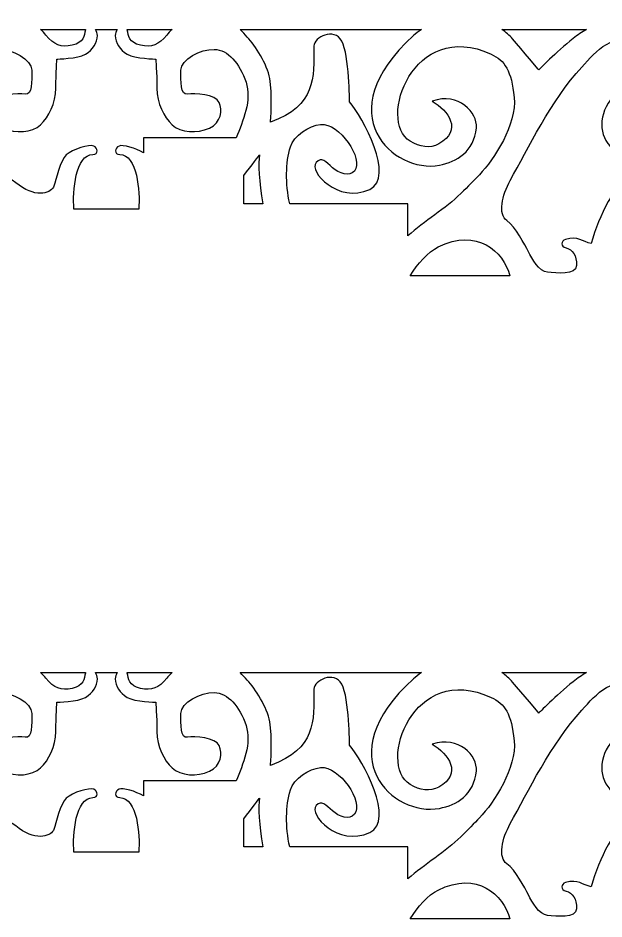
# Model space of a CAD drawing. Header units: centimetres. Extents: x -27 to -15, y -6.7 to -1.
# Drawn here: x -23.796 to -20.694, y -5.832 to -1.063 of the extents above; entities that cross this region are included whole.
import ezdxf

# ---------------------------------------------------------------- set-up
doc = ezdxf.new("R2010")
doc.units = ezdxf.units.CM
doc.header["$MEASUREMENT"] = 0
doc.layers.add('layer 1', color=7, linetype='Continuous')

msp = doc.modelspace()

# ---------------------------------------------------------------- linework, layer by layer
at = {"layer": 'layer 1', "color": 250}
for points, knots in [([(-22.35759, -2.04635), (-22.14897, -2.04635), (-21.94036, -2.04635), (-21.73174, -2.04635), (-21.73174, -2.04635), (-21.73174, -2.04635), (-21.73174, -2.21616), (-21.73174, -2.21616), (-21.73174, -2.21616), (-21.64597, -2.13975), (-21.53186, -2.07115), (-21.45169, -1.99244), (-21.45169, -1.99244), (-21.41453, -1.95595), (-21.38027, -1.92054), (-21.35338, -1.89269), (-21.35338, -1.89269), (-21.27517, -1.81166), (-21.15513, -1.62654), (-21.16961, -1.48423), (-21.16961, -1.48423), (-21.1841, -1.34193), (-21.21886, -1.28857), (-21.29127, -1.25497), (-21.29127, -1.25497), (-21.704, -1.06347), (-21.89652, -1.6084), (-21.71998, -1.71548), (-21.71998, -1.71548), (-21.66784, -1.7471), (-21.61522, -1.75566), (-21.56887, -1.72997), (-21.56887, -1.72997), (-21.43834, -1.65761), (-21.52031, -1.55478), (-21.60315, -1.50301), (-21.60315, -1.50301), (-21.4632, -1.45413), (-21.36229, -1.56579), (-21.36948, -1.64432), (-21.36948, -1.64432), (-21.38103, -1.77045), (-21.47414, -1.82512), (-21.56559, -1.84235), (-21.56559, -1.84235), (-21.80859, -1.88815), (-22.16105, -1.57128), (-21.7026, -1.1568), (-21.7026, -1.1568), (-21.69142, -1.1467), (-21.67692, -1.13528), (-21.65985, -1.12387), (-21.65985, -1.12387), (-21.9799, -1.12388), (-22.29994, -1.12389), (-22.61999, -1.12389), (-22.61999, -1.12389), (-22.60715, -1.13704), (-22.59578, -1.15088), (-22.58319, -1.16405), (-22.58319, -1.16405), (-22.53974, -1.20951), (-22.47746, -1.30668), (-22.46297, -1.38376), (-22.46297, -1.38376), (-22.44849, -1.46084), (-22.45911, -1.61534), (-22.45911, -1.61534), (-22.45911, -1.61534), (-22.21784, -1.52592), (-22.22979, -1.38157), (-22.22979, -1.21149), (-22.22979, -1.21149), (-22.22979, -1.16603), (-22.12262, -1.11069), (-22.08206, -1.18579), (-22.08206, -1.18579), (-22.04151, -1.2609), (-22.04151, -1.50795), (-22.04151, -1.50795), (-22.04151, -1.50795), (-21.97239, -1.58706), (-21.79765, -1.90735), (-21.93433, -1.97044), (-21.93433, -1.97044), (-22.10244, -2.04803), (-22.25976, -1.8735), (-22.21821, -1.82813), (-22.21821, -1.82813), (-22.18924, -1.79651), (-22.16607, -1.82418), (-22.13131, -1.8558), (-22.13131, -1.8558), (-22.09655, -1.88743), (-22.04151, -1.90521), (-22.01544, -1.87359), (-22.01544, -1.87359), (-21.96271, -1.80962), (-22.09549, -1.61635), (-22.19503, -1.62654), (-22.19503, -1.62654), (-22.25297, -1.63247), (-22.33697, -1.68583), (-22.35435, -1.74512), (-22.35435, -1.74512), (-22.37946, -1.8308), (-22.38147, -1.93719), (-22.35759, -2.04635)], [0, 0, 0, 0, 0.0357143, 0.0357143, 0.0357143, 0.0357143, 0.0714286, 0.0714286, 0.0714286, 0.0714286, 0.1071429, 0.1071429, 0.1071429, 0.1071429, 0.1428571, 0.1428571, 0.1428571, 0.1428571, 0.1785714, 0.1785714, 0.1785714, 0.1785714, 0.2142857, 0.2142857, 0.2142857, 0.2142857, 0.25, 0.25, 0.25, 0.25, 0.2857143, 0.2857143, 0.2857143, 0.2857143, 0.3214286, 0.3214286, 0.3214286, 0.3214286, 0.3571429, 0.3571429, 0.3571429, 0.3571429, 0.3928571, 0.3928571, 0.3928571, 0.3928571, 0.4285714, 0.4285714, 0.4285714, 0.4285714, 0.4642857, 0.4642857, 0.4642857, 0.4642857, 0.5, 0.5, 0.5, 0.5, 0.5357143, 0.5357143, 0.5357143, 0.5357143, 0.5714286, 0.5714286, 0.5714286, 0.5714286, 0.6071429, 0.6071429, 0.6071429, 0.6071429, 0.6428571, 0.6428571, 0.6428571, 0.6428571, 0.6785714, 0.6785714, 0.6785714, 0.6785714, 0.7142857, 0.7142857, 0.7142857, 0.7142857, 0.75, 0.75, 0.75, 0.75, 0.7857143, 0.7857143, 0.7857143, 0.7857143, 0.8214286, 0.8214286, 0.8214286, 0.8214286, 0.8571429, 0.8571429, 0.8571429, 0.8571429, 0.8928571, 0.8928571, 0.8928571, 0.8928571, 0.9285714, 0.9285714, 0.9285714, 0.9285714, 1, 1, 1, 1]), ([(-23.50031, -2.07502), (-23.38578, -2.07506), (-23.27125, -2.0751), (-23.15673, -2.07514), (-23.15673, -2.07514), (-23.14972, -1.9808), (-23.16431, -1.7855), (-23.25781, -1.7855), (-23.25781, -1.7855), (-23.2904, -1.7855), (-23.28316, -1.75091), (-23.26143, -1.74103), (-23.26143, -1.74103), (-23.24253, -1.73243), (-23.17157, -1.75188), (-23.13197, -1.77661), (-23.13197, -1.77661), (-23.13197, -1.77661), (-23.13197, -1.6972), (-23.13197, -1.6972), (-23.13197, -1.6972), (-23.13197, -1.6972), (-22.64095, -1.6972), (-22.64095, -1.6972), (-22.64095, -1.6972), (-22.60586, -1.61025), (-22.55702, -1.49587), (-22.58898, -1.4032), (-22.58898, -1.4032), (-22.62374, -1.3024), (-22.68457, -1.23125), (-22.75699, -1.22927), (-22.75699, -1.22927), (-22.8294, -1.2273), (-22.93368, -1.28264), (-22.93368, -1.33995), (-22.93368, -1.33995), (-22.93368, -1.39727), (-22.93658, -1.47435), (-22.89892, -1.46645), (-22.89892, -1.46645), (-22.86127, -1.45854), (-22.7483, -1.46842), (-22.73092, -1.50993), (-22.73092, -1.50993), (-22.71354, -1.55143), (-22.71933, -1.61665), (-22.78306, -1.6463), (-22.78306, -1.6463), (-22.84678, -1.67595), (-22.93658, -1.67002), (-22.98003, -1.62851), (-22.98003, -1.62851), (-23.02348, -1.58701), (-23.06114, -1.51586), (-23.06114, -1.43482), (-23.06114, -1.43482), (-23.06114, -1.35379), (-23.06693, -1.28066), (-23.06693, -1.28066), (-23.06693, -1.28066), (-23.06693, -1.28066), (-23.177, -1.27868), (-23.21755, -1.25497), (-23.21755, -1.25497), (-23.25811, -1.23125), (-23.28128, -1.19567), (-23.28128, -1.15615), (-23.28128, -1.15615), (-23.28128, -1.14501), (-23.27742, -1.13344), (-23.2715, -1.1239), (-23.2715, -1.1239), (-23.30951, -1.1239), (-23.34752, -1.1239), (-23.38553, -1.1239), (-23.38553, -1.1239), (-23.3796, -1.13344), (-23.37574, -1.14501), (-23.37574, -1.15615), (-23.37574, -1.15615), (-23.37574, -1.19567), (-23.39891, -1.23125), (-23.43947, -1.25497), (-23.43947, -1.25497), (-23.48002, -1.27868), (-23.59009, -1.28066), (-23.59009, -1.28066), (-23.59009, -1.28066), (-23.59009, -1.28066), (-23.59589, -1.35379), (-23.59589, -1.43482), (-23.59589, -1.43482), (-23.59589, -1.51586), (-23.63354, -1.58701), (-23.67699, -1.62851), (-23.67699, -1.62851), (-23.72044, -1.67002), (-23.81024, -1.67595), (-23.87397, -1.6463), (-23.87397, -1.6463), (-23.93769, -1.61665), (-23.94349, -1.55143), (-23.92611, -1.50993), (-23.92611, -1.50993), (-23.90873, -1.46842), (-23.79576, -1.45854), (-23.7581, -1.46645), (-23.7581, -1.46645), (-23.72044, -1.47435), (-23.72334, -1.39727), (-23.72334, -1.33995), (-23.72334, -1.33995), (-23.72334, -1.28264), (-23.82762, -1.2273), (-23.90004, -1.22927), (-23.90004, -1.22927), (-23.97245, -1.23125), (-24.03328, -1.3024), (-24.06804, -1.4032), (-24.06804, -1.4032), (-24.1028, -1.504), (-24.04197, -1.63049), (-24.00721, -1.71943), (-24.00721, -1.71943), (-23.97245, -1.80837), (-23.88806, -1.87692), (-23.79029, -1.94857), (-23.79029, -1.94857), (-23.69252, -2.02022), (-23.61648, -1.98563), (-23.60561, -1.95351), (-23.60561, -1.95351), (-23.59475, -1.92139), (-23.57302, -1.81762), (-23.54043, -1.78797), (-23.54043, -1.78797), (-23.50784, -1.75832), (-23.41732, -1.73114), (-23.39559, -1.74103), (-23.39559, -1.74103), (-23.37386, -1.75091), (-23.36662, -1.7855), (-23.39921, -1.7855), (-23.39921, -1.7855), (-23.49267, -1.7855), (-23.50729, -1.98064), (-23.50031, -2.07502)], [0, 0, 0, 0, 0.0263158, 0.0263158, 0.0263158, 0.0263158, 0.0526316, 0.0526316, 0.0526316, 0.0526316, 0.0789474, 0.0789474, 0.0789474, 0.0789474, 0.1052632, 0.1052632, 0.1052632, 0.1052632, 0.1315789, 0.1315789, 0.1315789, 0.1315789, 0.1578947, 0.1578947, 0.1578947, 0.1578947, 0.1842105, 0.1842105, 0.1842105, 0.1842105, 0.2105263, 0.2105263, 0.2105263, 0.2105263, 0.2368421, 0.2368421, 0.2368421, 0.2368421, 0.2631579, 0.2631579, 0.2631579, 0.2631579, 0.2894737, 0.2894737, 0.2894737, 0.2894737, 0.3157895, 0.3157895, 0.3157895, 0.3157895, 0.3421053, 0.3421053, 0.3421053, 0.3421053, 0.3684211, 0.3684211, 0.3684211, 0.3684211, 0.3947368, 0.3947368, 0.3947368, 0.3947368, 0.4210526, 0.4210526, 0.4210526, 0.4210526, 0.4473684, 0.4473684, 0.4473684, 0.4473684, 0.4736842, 0.4736842, 0.4736842, 0.4736842, 0.5, 0.5, 0.5, 0.5, 0.5263158, 0.5263158, 0.5263158, 0.5263158, 0.5526316, 0.5526316, 0.5526316, 0.5526316, 0.5789474, 0.5789474, 0.5789474, 0.5789474, 0.6052632, 0.6052632, 0.6052632, 0.6052632, 0.6315789, 0.6315789, 0.6315789, 0.6315789, 0.6578947, 0.6578947, 0.6578947, 0.6578947, 0.6842105, 0.6842105, 0.6842105, 0.6842105, 0.7105263, 0.7105263, 0.7105263, 0.7105263, 0.7368421, 0.7368421, 0.7368421, 0.7368421, 0.7631579, 0.7631579, 0.7631579, 0.7631579, 0.7894737, 0.7894737, 0.7894737, 0.7894737, 0.8157895, 0.8157895, 0.8157895, 0.8157895, 0.8421053, 0.8421053, 0.8421053, 0.8421053, 0.8684211, 0.8684211, 0.8684211, 0.8684211, 0.8947368, 0.8947368, 0.8947368, 0.8947368, 0.9210526, 0.9210526, 0.9210526, 0.9210526, 0.9473684, 0.9473684, 0.9473684, 0.9473684, 1, 1, 1, 1]), ([(-23.43878, -1.1239), (-23.51807, -1.12391), (-23.59737, -1.12391), (-23.67666, -1.12391), (-23.67666, -1.12391), (-23.66617, -1.13363), (-23.65674, -1.14386), (-23.64803, -1.15417), (-23.64803, -1.15417), (-23.60458, -1.20556), (-23.56945, -1.22038), (-23.50899, -1.20753), (-23.50899, -1.20753), (-23.44852, -1.19469), (-23.44526, -1.15614), (-23.43947, -1.1265), (-23.43947, -1.1265), (-23.4393, -1.12565), (-23.43907, -1.12478), (-23.43878, -1.1239)], [0, 0, 0, 0, 0.1666667, 0.1666667, 0.1666667, 0.1666667, 0.3333333, 0.3333333, 0.3333333, 0.3333333, 0.5, 0.5, 0.5, 0.5, 0.6666667, 0.6666667, 0.6666667, 0.6666667, 1, 1, 1, 1]), ([(-22.98035, -1.1239), (-23.05965, -1.1239), (-23.13895, -1.1239), (-23.21824, -1.1239), (-23.21824, -1.1239), (-23.21795, -1.12478), (-23.21772, -1.12565), (-23.21755, -1.1265), (-23.21755, -1.1265), (-23.21176, -1.15614), (-23.2085, -1.19469), (-23.14803, -1.20753), (-23.14803, -1.20753), (-23.08757, -1.22038), (-23.05245, -1.20556), (-23.009, -1.15417), (-23.009, -1.15417), (-23.00027, -1.14385), (-22.99085, -1.13362), (-22.98035, -1.1239)], [0, 0, 0, 0, 0.1666667, 0.1666667, 0.1666667, 0.1666667, 0.3333333, 0.3333333, 0.3333333, 0.3333333, 0.5, 0.5, 0.5, 0.5, 0.6666667, 0.6666667, 0.6666667, 0.6666667, 1, 1, 1, 1]), ([(-19.74825, -1.12384), (-19.94276, -1.12385), (-20.13728, -1.12385), (-20.33179, -1.12385), (-20.33179, -1.12385), (-20.28685, -1.15442), (-20.25005, -1.19423), (-20.2241, -1.24022), (-20.2241, -1.24022), (-20.15366, -1.36501), (-20.18857, -1.68453), (-20.36576, -1.75919), (-20.36576, -1.75919), (-20.71558, -1.90658), (-20.81764, -1.55778), (-20.56734, -1.41901), (-20.56734, -1.41901), (-20.58574, -1.51739), (-20.48458, -1.7014), (-20.40318, -1.55737), (-20.40318, -1.55737), (-20.33988, -1.44536), (-20.32063, -1.27693), (-20.48519, -1.2039), (-20.48519, -1.2039), (-20.65143, -1.13012), (-20.73261, -1.23692), (-20.81161, -1.32324), (-20.81161, -1.32324), (-20.97399, -1.50066), (-21.0986, -1.75643), (-21.19017, -1.92304), (-21.19017, -1.92304), (-21.23362, -2.0021), (-21.2568, -2.10291), (-21.20851, -2.13585), (-21.20851, -2.13585), (-21.16023, -2.16879), (-21.11458, -2.26295), (-21.0943, -2.3005), (-21.0943, -2.3005), (-21.07402, -2.33805), (-21.03926, -2.40525), (-20.99292, -2.40921), (-20.99292, -2.40921), (-20.94657, -2.41316), (-20.84229, -2.42699), (-20.8394, -2.37363), (-20.8394, -2.37363), (-20.8365, -2.32027), (-20.86257, -2.28864), (-20.89443, -2.28074), (-20.89443, -2.28074), (-20.92629, -2.27283), (-20.9234, -2.24318), (-20.89733, -2.23528), (-20.89733, -2.23528), (-20.82996, -2.21485), (-20.8103, -2.24864), (-20.76119, -2.25702), (-20.76119, -2.25702), (-20.67537, -1.94702), (-20.47033, -1.66154), (-19.92984, -1.77082), (-19.92984, -1.77082), (-19.93941, -1.57493), (-19.96478, -1.38959), (-19.82556, -1.20753), (-19.82556, -1.20753), (-19.8011, -1.17554), (-19.77593, -1.14736), (-19.74825, -1.12384)], [0, 0, 0, 0, 0.0526316, 0.0526316, 0.0526316, 0.0526316, 0.1052632, 0.1052632, 0.1052632, 0.1052632, 0.1578947, 0.1578947, 0.1578947, 0.1578947, 0.2105263, 0.2105263, 0.2105263, 0.2105263, 0.2631579, 0.2631579, 0.2631579, 0.2631579, 0.3157895, 0.3157895, 0.3157895, 0.3157895, 0.3684211, 0.3684211, 0.3684211, 0.3684211, 0.4210526, 0.4210526, 0.4210526, 0.4210526, 0.4736842, 0.4736842, 0.4736842, 0.4736842, 0.5263158, 0.5263158, 0.5263158, 0.5263158, 0.5789474, 0.5789474, 0.5789474, 0.5789474, 0.6315789, 0.6315789, 0.6315789, 0.6315789, 0.6842105, 0.6842105, 0.6842105, 0.6842105, 0.7368421, 0.7368421, 0.7368421, 0.7368421, 0.7894737, 0.7894737, 0.7894737, 0.7894737, 0.8421053, 0.8421053, 0.8421053, 0.8421053, 0.8947368, 0.8947368, 0.8947368, 0.8947368, 1, 1, 1, 1]), ([(-20.78676, -1.12386), (-20.93594, -1.12386), (-21.08512, -1.12387), (-21.2343, -1.12387), (-21.2343, -1.12387), (-21.21321, -1.13844), (-21.19426, -1.15519), (-21.1783, -1.17393), (-21.1783, -1.17393), (-21.12617, -1.2352), (-21.03926, -1.33798), (-21.03926, -1.33798), (-21.03926, -1.33798), (-21.03926, -1.33798), (-20.94876, -1.24441), (-20.85703, -1.17194), (-20.85703, -1.17194), (-20.83352, -1.15337), (-20.81007, -1.13743), (-20.78676, -1.12386)], [0, 0, 0, 0, 0.1666667, 0.1666667, 0.1666667, 0.1666667, 0.3333333, 0.3333333, 0.3333333, 0.3333333, 0.5, 0.5, 0.5, 0.5, 0.6666667, 0.6666667, 0.6666667, 0.6666667, 1, 1, 1, 1]), ([(-22.60065, -1.89776), (-22.60065, -1.89776), (-22.60065, -2.04635), (-22.60065, -2.04635), (-22.60065, -2.04635), (-22.56703, -2.04635), (-22.53341, -2.04635), (-22.49978, -2.04635), (-22.49978, -2.04635), (-22.52117, -1.93243), (-22.52383, -1.83015), (-22.51823, -1.78813), (-22.51823, -1.78813), (-22.51823, -1.78813), (-22.56123, -1.84565), (-22.60065, -1.89776)], [0, 0, 0, 0, 0.2, 0.2, 0.2, 0.2, 0.4, 0.4, 0.4, 0.4, 0.6, 0.6, 0.6, 0.6, 1, 1, 1, 1]), ([(-21.72051, -2.42793), (-21.54465, -2.42793), (-21.36878, -2.42793), (-21.19291, -2.42793), (-21.19291, -2.42793), (-21.22604, -2.29818), (-21.36534, -2.17213), (-21.57225, -2.27481), (-21.57225, -2.27481), (-21.62521, -2.30109), (-21.68018, -2.36423), (-21.72051, -2.42793)], [0, 0, 0, 0, 0.25, 0.25, 0.25, 0.25, 0.5, 0.5, 0.5, 0.5, 1, 1, 1, 1])]:
    msp.add_open_spline(points, degree=3, knots=knots, dxfattribs=at)
at = {"layer": 'layer 1', "color": 250, "lineweight": 30}
for points, knots in [([(-22.35759, -5.45069), (-22.14897, -5.45069), (-21.94036, -5.45069), (-21.73174, -5.45069), (-21.73174, -5.45069), (-21.73174, -5.45069), (-21.73174, -5.6205), (-21.73174, -5.6205), (-21.73174, -5.6205), (-21.64597, -5.54409), (-21.53186, -5.47549), (-21.45169, -5.39678), (-21.45169, -5.39678), (-21.41453, -5.36029), (-21.38027, -5.32488), (-21.35338, -5.29703), (-21.35338, -5.29703), (-21.27517, -5.216), (-21.15513, -5.03088), (-21.16961, -4.88857), (-21.16961, -4.88857), (-21.1841, -4.74627), (-21.21886, -4.69291), (-21.29127, -4.65931), (-21.29127, -4.65931), (-21.704, -4.46781), (-21.89652, -5.01274), (-21.71998, -5.11982), (-21.71998, -5.11982), (-21.66784, -5.15144), (-21.61522, -5.16), (-21.56887, -5.13431), (-21.56887, -5.13431), (-21.43834, -5.06195), (-21.52031, -4.95912), (-21.60315, -4.90735), (-21.60315, -4.90735), (-21.4632, -4.85847), (-21.36229, -4.97013), (-21.36948, -5.04866), (-21.36948, -5.04866), (-21.38103, -5.17479), (-21.47414, -5.22945), (-21.56559, -5.24669), (-21.56559, -5.24669), (-21.80859, -5.29249), (-22.16105, -4.97562), (-21.7026, -4.56114), (-21.7026, -4.56114), (-21.69142, -4.55104), (-21.67692, -4.53962), (-21.65985, -4.52821), (-21.65985, -4.52821), (-21.9799, -4.52822), (-22.29994, -4.52823), (-22.61999, -4.52823), (-22.61999, -4.52823), (-22.60715, -4.54138), (-22.59578, -4.55522), (-22.58319, -4.56839), (-22.58319, -4.56839), (-22.53974, -4.61385), (-22.47746, -4.71102), (-22.46297, -4.7881), (-22.46297, -4.7881), (-22.44849, -4.86518), (-22.45911, -5.01968), (-22.45911, -5.01968), (-22.45911, -5.01968), (-22.21784, -4.93026), (-22.22979, -4.78591), (-22.22979, -4.61582), (-22.22979, -4.61582), (-22.22979, -4.57037), (-22.12262, -4.51503), (-22.08206, -4.59013), (-22.08206, -4.59013), (-22.04151, -4.66524), (-22.04151, -4.91229), (-22.04151, -4.91229), (-22.04151, -4.91229), (-21.97239, -4.9914), (-21.79765, -5.31169), (-21.93433, -5.37478), (-21.93433, -5.37478), (-22.10244, -5.45237), (-22.25976, -5.27783), (-22.21821, -5.23247), (-22.21821, -5.23247), (-22.18924, -5.20085), (-22.16607, -5.22852), (-22.13131, -5.26014), (-22.13131, -5.26014), (-22.09655, -5.29177), (-22.04151, -5.30955), (-22.01544, -5.27793), (-22.01544, -5.27793), (-21.96271, -5.21396), (-22.09549, -5.02069), (-22.19503, -5.03088), (-22.19503, -5.03088), (-22.25297, -5.0368), (-22.33697, -5.09017), (-22.35435, -5.14946), (-22.35435, -5.14946), (-22.37946, -5.23514), (-22.38147, -5.34153), (-22.35759, -5.45069)], [0, 0, 0, 0, 0.0357143, 0.0357143, 0.0357143, 0.0357143, 0.0714286, 0.0714286, 0.0714286, 0.0714286, 0.1071429, 0.1071429, 0.1071429, 0.1071429, 0.1428571, 0.1428571, 0.1428571, 0.1428571, 0.1785714, 0.1785714, 0.1785714, 0.1785714, 0.2142857, 0.2142857, 0.2142857, 0.2142857, 0.25, 0.25, 0.25, 0.25, 0.2857143, 0.2857143, 0.2857143, 0.2857143, 0.3214286, 0.3214286, 0.3214286, 0.3214286, 0.3571429, 0.3571429, 0.3571429, 0.3571429, 0.3928571, 0.3928571, 0.3928571, 0.3928571, 0.4285714, 0.4285714, 0.4285714, 0.4285714, 0.4642857, 0.4642857, 0.4642857, 0.4642857, 0.5, 0.5, 0.5, 0.5, 0.5357143, 0.5357143, 0.5357143, 0.5357143, 0.5714286, 0.5714286, 0.5714286, 0.5714286, 0.6071429, 0.6071429, 0.6071429, 0.6071429, 0.6428571, 0.6428571, 0.6428571, 0.6428571, 0.6785714, 0.6785714, 0.6785714, 0.6785714, 0.7142857, 0.7142857, 0.7142857, 0.7142857, 0.75, 0.75, 0.75, 0.75, 0.7857143, 0.7857143, 0.7857143, 0.7857143, 0.8214286, 0.8214286, 0.8214286, 0.8214286, 0.8571429, 0.8571429, 0.8571429, 0.8571429, 0.8928571, 0.8928571, 0.8928571, 0.8928571, 0.9285714, 0.9285714, 0.9285714, 0.9285714, 1, 1, 1, 1]), ([(-23.50031, -5.47936), (-23.38578, -5.4794), (-23.27125, -5.47944), (-23.15673, -5.47947), (-23.15673, -5.47947), (-23.14972, -5.38514), (-23.16431, -5.18984), (-23.25781, -5.18984), (-23.25781, -5.18984), (-23.2904, -5.18984), (-23.28316, -5.15525), (-23.26143, -5.14537), (-23.26143, -5.14537), (-23.24253, -5.13677), (-23.17157, -5.15622), (-23.13197, -5.18095), (-23.13197, -5.18095), (-23.13197, -5.18095), (-23.13197, -5.10154), (-23.13197, -5.10154), (-23.13197, -5.10154), (-23.13197, -5.10154), (-22.64095, -5.10154), (-22.64095, -5.10154), (-22.64095, -5.10154), (-22.60586, -5.01459), (-22.55702, -4.90021), (-22.58898, -4.80754), (-22.58898, -4.80754), (-22.62374, -4.70674), (-22.68457, -4.63559), (-22.75699, -4.63361), (-22.75699, -4.63361), (-22.8294, -4.63164), (-22.93368, -4.68698), (-22.93368, -4.74429), (-22.93368, -4.74429), (-22.93368, -4.80161), (-22.93658, -4.87869), (-22.89892, -4.87079), (-22.89892, -4.87079), (-22.86127, -4.86288), (-22.7483, -4.87276), (-22.73092, -4.91427), (-22.73092, -4.91427), (-22.71354, -4.95577), (-22.71933, -5.02099), (-22.78306, -5.05064), (-22.78306, -5.05064), (-22.84678, -5.08029), (-22.93658, -5.07436), (-22.98003, -5.03285), (-22.98003, -5.03285), (-23.02348, -4.99135), (-23.06114, -4.9202), (-23.06114, -4.83916), (-23.06114, -4.83916), (-23.06114, -4.75813), (-23.06693, -4.685), (-23.06693, -4.685), (-23.06693, -4.685), (-23.06693, -4.685), (-23.177, -4.68302), (-23.21755, -4.65931), (-23.21755, -4.65931), (-23.25811, -4.63559), (-23.28128, -4.60001), (-23.28128, -4.56048), (-23.28128, -4.56048), (-23.28128, -4.54935), (-23.27742, -4.53778), (-23.2715, -4.52824), (-23.2715, -4.52824), (-23.30951, -4.52824), (-23.34752, -4.52824), (-23.38553, -4.52824), (-23.38553, -4.52824), (-23.3796, -4.53778), (-23.37574, -4.54935), (-23.37574, -4.56048), (-23.37574, -4.56048), (-23.37574, -4.60001), (-23.39891, -4.63559), (-23.43947, -4.65931), (-23.43947, -4.65931), (-23.48002, -4.68302), (-23.59009, -4.685), (-23.59009, -4.685), (-23.59009, -4.685), (-23.59009, -4.685), (-23.59589, -4.75813), (-23.59589, -4.83916), (-23.59589, -4.83916), (-23.59589, -4.9202), (-23.63354, -4.99135), (-23.67699, -5.03285), (-23.67699, -5.03285), (-23.72044, -5.07436), (-23.81024, -5.08029), (-23.87397, -5.05064), (-23.87397, -5.05064), (-23.93769, -5.02099), (-23.94349, -4.95577), (-23.92611, -4.91427), (-23.92611, -4.91427), (-23.90873, -4.87276), (-23.79576, -4.86288), (-23.7581, -4.87079), (-23.7581, -4.87079), (-23.72044, -4.87869), (-23.72334, -4.80161), (-23.72334, -4.74429), (-23.72334, -4.74429), (-23.72334, -4.68698), (-23.82762, -4.63164), (-23.90004, -4.63361), (-23.90004, -4.63361), (-23.97245, -4.63559), (-24.03328, -4.70674), (-24.06804, -4.80754), (-24.06804, -4.80754), (-24.1028, -4.90834), (-24.04197, -5.03483), (-24.00721, -5.12377), (-24.00721, -5.12377), (-23.97245, -5.21271), (-23.88806, -5.28126), (-23.79029, -5.35291), (-23.79029, -5.35291), (-23.69252, -5.42456), (-23.61648, -5.38997), (-23.60561, -5.35785), (-23.60561, -5.35785), (-23.59475, -5.32573), (-23.57302, -5.22196), (-23.54043, -5.19231), (-23.54043, -5.19231), (-23.50784, -5.16266), (-23.41732, -5.13548), (-23.39559, -5.14537), (-23.39559, -5.14537), (-23.37386, -5.15525), (-23.36662, -5.18984), (-23.39921, -5.18984), (-23.39921, -5.18984), (-23.49267, -5.18984), (-23.50729, -5.38498), (-23.50031, -5.47936)], [0, 0, 0, 0, 0.0263158, 0.0263158, 0.0263158, 0.0263158, 0.0526316, 0.0526316, 0.0526316, 0.0526316, 0.0789474, 0.0789474, 0.0789474, 0.0789474, 0.1052632, 0.1052632, 0.1052632, 0.1052632, 0.1315789, 0.1315789, 0.1315789, 0.1315789, 0.1578947, 0.1578947, 0.1578947, 0.1578947, 0.1842105, 0.1842105, 0.1842105, 0.1842105, 0.2105263, 0.2105263, 0.2105263, 0.2105263, 0.2368421, 0.2368421, 0.2368421, 0.2368421, 0.2631579, 0.2631579, 0.2631579, 0.2631579, 0.2894737, 0.2894737, 0.2894737, 0.2894737, 0.3157895, 0.3157895, 0.3157895, 0.3157895, 0.3421053, 0.3421053, 0.3421053, 0.3421053, 0.3684211, 0.3684211, 0.3684211, 0.3684211, 0.3947368, 0.3947368, 0.3947368, 0.3947368, 0.4210526, 0.4210526, 0.4210526, 0.4210526, 0.4473684, 0.4473684, 0.4473684, 0.4473684, 0.4736842, 0.4736842, 0.4736842, 0.4736842, 0.5, 0.5, 0.5, 0.5, 0.5263158, 0.5263158, 0.5263158, 0.5263158, 0.5526316, 0.5526316, 0.5526316, 0.5526316, 0.5789474, 0.5789474, 0.5789474, 0.5789474, 0.6052632, 0.6052632, 0.6052632, 0.6052632, 0.6315789, 0.6315789, 0.6315789, 0.6315789, 0.6578947, 0.6578947, 0.6578947, 0.6578947, 0.6842105, 0.6842105, 0.6842105, 0.6842105, 0.7105263, 0.7105263, 0.7105263, 0.7105263, 0.7368421, 0.7368421, 0.7368421, 0.7368421, 0.7631579, 0.7631579, 0.7631579, 0.7631579, 0.7894737, 0.7894737, 0.7894737, 0.7894737, 0.8157895, 0.8157895, 0.8157895, 0.8157895, 0.8421053, 0.8421053, 0.8421053, 0.8421053, 0.8684211, 0.8684211, 0.8684211, 0.8684211, 0.8947368, 0.8947368, 0.8947368, 0.8947368, 0.9210526, 0.9210526, 0.9210526, 0.9210526, 0.9473684, 0.9473684, 0.9473684, 0.9473684, 1, 1, 1, 1]), ([(-23.43878, -4.52824), (-23.51807, -4.52825), (-23.59737, -4.52825), (-23.67666, -4.52825), (-23.67666, -4.52825), (-23.66617, -4.53797), (-23.65674, -4.5482), (-23.64803, -4.55851), (-23.64803, -4.55851), (-23.60458, -4.6099), (-23.56945, -4.62472), (-23.50899, -4.61187), (-23.50899, -4.61187), (-23.44852, -4.59903), (-23.44526, -4.56048), (-23.43947, -4.53084), (-23.43947, -4.53084), (-23.4393, -4.52999), (-23.43907, -4.52912), (-23.43878, -4.52824)], [0, 0, 0, 0, 0.1666667, 0.1666667, 0.1666667, 0.1666667, 0.3333333, 0.3333333, 0.3333333, 0.3333333, 0.5, 0.5, 0.5, 0.5, 0.6666667, 0.6666667, 0.6666667, 0.6666667, 1, 1, 1, 1]), ([(-22.98035, -4.52824), (-23.05965, -4.52824), (-23.13895, -4.52824), (-23.21824, -4.52824), (-23.21824, -4.52824), (-23.21795, -4.52912), (-23.21772, -4.52999), (-23.21755, -4.53084), (-23.21755, -4.53084), (-23.21176, -4.56048), (-23.2085, -4.59903), (-23.14803, -4.61187), (-23.14803, -4.61187), (-23.08757, -4.62472), (-23.05245, -4.6099), (-23.009, -4.55851), (-23.009, -4.55851), (-23.00027, -4.54819), (-22.99085, -4.53796), (-22.98035, -4.52824)], [0, 0, 0, 0, 0.1666667, 0.1666667, 0.1666667, 0.1666667, 0.3333333, 0.3333333, 0.3333333, 0.3333333, 0.5, 0.5, 0.5, 0.5, 0.6666667, 0.6666667, 0.6666667, 0.6666667, 1, 1, 1, 1]), ([(-19.74825, -4.52818), (-19.94276, -4.52819), (-20.13728, -4.52819), (-20.33179, -4.52819), (-20.33179, -4.52819), (-20.28685, -4.55876), (-20.25005, -4.59857), (-20.2241, -4.64456), (-20.2241, -4.64456), (-20.15366, -4.76935), (-20.18857, -5.08887), (-20.36576, -5.16353), (-20.36576, -5.16353), (-20.71558, -5.31092), (-20.81764, -4.96212), (-20.56734, -4.82335), (-20.56734, -4.82335), (-20.58574, -4.92173), (-20.48458, -5.10574), (-20.40318, -4.96171), (-20.40318, -4.96171), (-20.33988, -4.8497), (-20.32063, -4.68127), (-20.48519, -4.60824), (-20.48519, -4.60824), (-20.65143, -4.53446), (-20.73261, -4.64126), (-20.81161, -4.72758), (-20.81161, -4.72758), (-20.97399, -4.905), (-21.0986, -5.16076), (-21.19017, -5.32738), (-21.19017, -5.32738), (-21.23362, -5.40644), (-21.2568, -5.50725), (-21.20851, -5.54019), (-21.20851, -5.54019), (-21.16023, -5.57313), (-21.11458, -5.66729), (-21.0943, -5.70484), (-21.0943, -5.70484), (-21.07402, -5.74239), (-21.03926, -5.80959), (-20.99292, -5.81355), (-20.99292, -5.81355), (-20.94657, -5.8175), (-20.84229, -5.83133), (-20.8394, -5.77797), (-20.8394, -5.77797), (-20.8365, -5.72461), (-20.86257, -5.69298), (-20.89443, -5.68508), (-20.89443, -5.68508), (-20.92629, -5.67717), (-20.9234, -5.64752), (-20.89733, -5.63962), (-20.89733, -5.63962), (-20.82996, -5.61919), (-20.8103, -5.65298), (-20.76119, -5.66136), (-20.76119, -5.66136), (-20.67537, -5.35136), (-20.47033, -5.06588), (-19.92984, -5.17516), (-19.92984, -5.17516), (-19.93941, -4.97927), (-19.96478, -4.79393), (-19.82556, -4.61187), (-19.82556, -4.61187), (-19.8011, -4.57988), (-19.77593, -4.5517), (-19.74825, -4.52818)], [0, 0, 0, 0, 0.0526316, 0.0526316, 0.0526316, 0.0526316, 0.1052632, 0.1052632, 0.1052632, 0.1052632, 0.1578947, 0.1578947, 0.1578947, 0.1578947, 0.2105263, 0.2105263, 0.2105263, 0.2105263, 0.2631579, 0.2631579, 0.2631579, 0.2631579, 0.3157895, 0.3157895, 0.3157895, 0.3157895, 0.3684211, 0.3684211, 0.3684211, 0.3684211, 0.4210526, 0.4210526, 0.4210526, 0.4210526, 0.4736842, 0.4736842, 0.4736842, 0.4736842, 0.5263158, 0.5263158, 0.5263158, 0.5263158, 0.5789474, 0.5789474, 0.5789474, 0.5789474, 0.6315789, 0.6315789, 0.6315789, 0.6315789, 0.6842105, 0.6842105, 0.6842105, 0.6842105, 0.7368421, 0.7368421, 0.7368421, 0.7368421, 0.7894737, 0.7894737, 0.7894737, 0.7894737, 0.8421053, 0.8421053, 0.8421053, 0.8421053, 0.8947368, 0.8947368, 0.8947368, 0.8947368, 1, 1, 1, 1]), ([(-20.78676, -4.5282), (-20.93594, -4.5282), (-21.08512, -4.5282), (-21.2343, -4.52821), (-21.2343, -4.52821), (-21.21321, -4.54277), (-21.19426, -4.55952), (-21.1783, -4.57827), (-21.1783, -4.57827), (-21.12617, -4.63954), (-21.03926, -4.74232), (-21.03926, -4.74232), (-21.03926, -4.74232), (-21.03926, -4.74232), (-20.94876, -4.64875), (-20.85703, -4.57628), (-20.85703, -4.57628), (-20.83352, -4.55771), (-20.81007, -4.54177), (-20.78676, -4.5282)], [0, 0, 0, 0, 0.1666667, 0.1666667, 0.1666667, 0.1666667, 0.3333333, 0.3333333, 0.3333333, 0.3333333, 0.5, 0.5, 0.5, 0.5, 0.6666667, 0.6666667, 0.6666667, 0.6666667, 1, 1, 1, 1]), ([(-22.60065, -5.3021), (-22.60065, -5.3021), (-22.60065, -5.45069), (-22.60065, -5.45069), (-22.60065, -5.45069), (-22.56703, -5.45069), (-22.53341, -5.45069), (-22.49978, -5.45069), (-22.49978, -5.45069), (-22.52117, -5.33677), (-22.52383, -5.23449), (-22.51823, -5.19247), (-22.51823, -5.19247), (-22.51823, -5.19247), (-22.56123, -5.24999), (-22.60065, -5.3021)], [0, 0, 0, 0, 0.2, 0.2, 0.2, 0.2, 0.4, 0.4, 0.4, 0.4, 0.6, 0.6, 0.6, 0.6, 1, 1, 1, 1]), ([(-21.72051, -5.83227), (-21.54465, -5.83227), (-21.36878, -5.83227), (-21.19291, -5.83227), (-21.19291, -5.83227), (-21.22604, -5.70252), (-21.36534, -5.57647), (-21.57225, -5.67915), (-21.57225, -5.67915), (-21.62521, -5.70543), (-21.68018, -5.76857), (-21.72051, -5.83227)], [0, 0, 0, 0, 0.25, 0.25, 0.25, 0.25, 0.5, 0.5, 0.5, 0.5, 1, 1, 1, 1])]:
    msp.add_open_spline(points, degree=3, knots=knots, dxfattribs=at)

doc.saveas('drawing.dxf')
